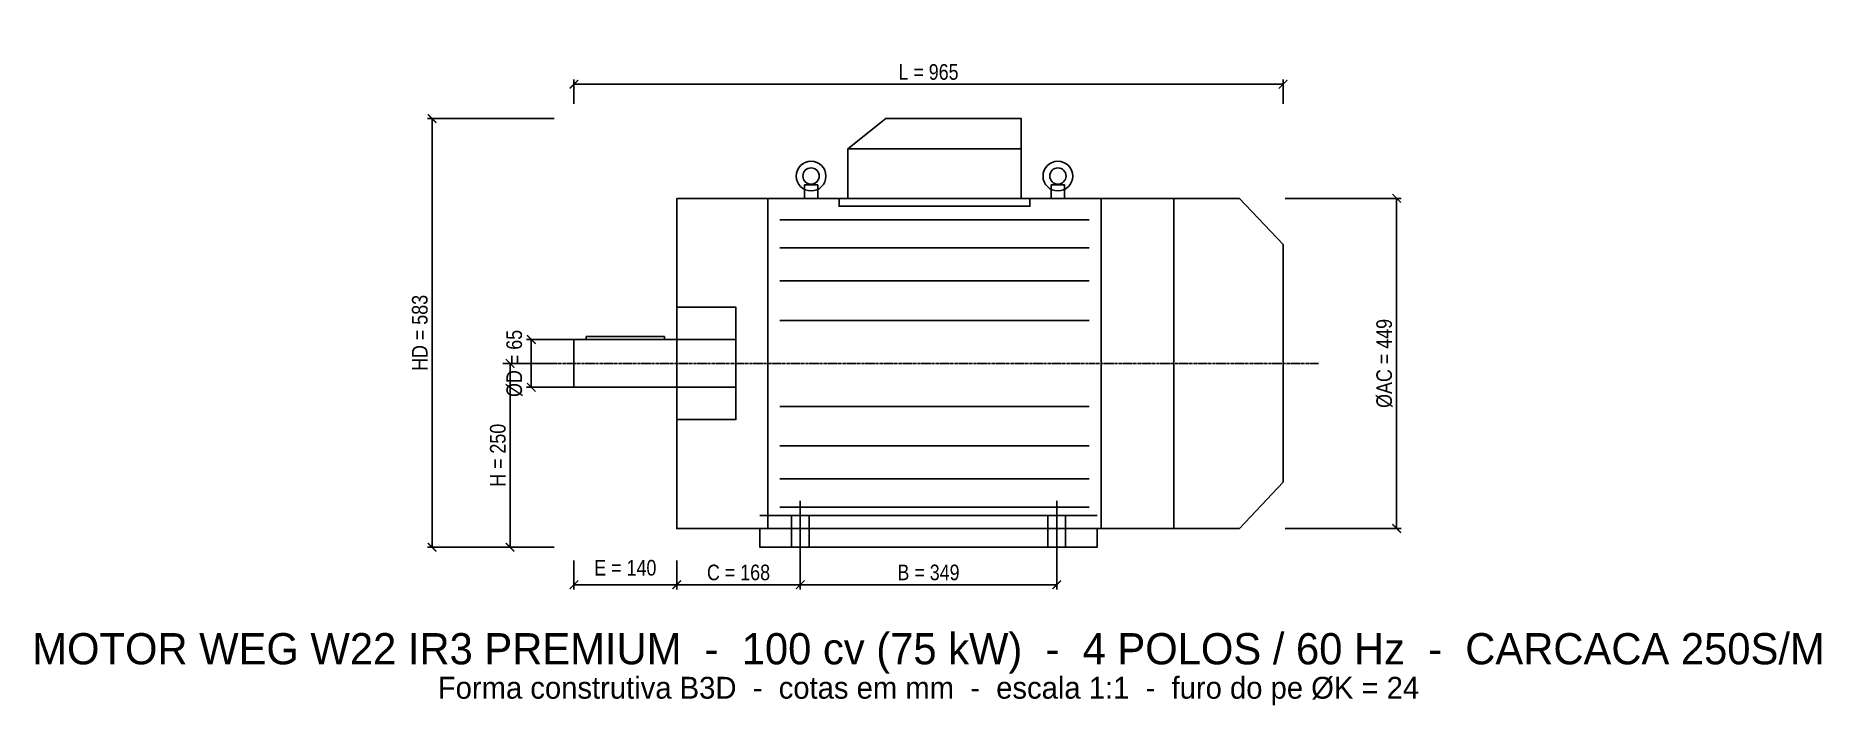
# Model space of a CAD drawing. Header units: metres. Extents: x -732 to 1697, y -465 to 446.
import ezdxf
from ezdxf.enums import TextEntityAlignment as Align

# ---------------------------------------------------------------- set-up
doc = ezdxf.new("R2010")
doc.units = ezdxf.units.M
doc.linetypes.add('CENTER', pattern=[5.08, 3.175, -0.635, 0.635, -0.635])
doc.linetypes.add('DASHED', pattern=[1.524, 1.27, -0.254])
for name, color, linetype in [('COTAS', 2, 'CONTINUOUS'), ('DETALHE', 8, 'DASHED'), ('EIXO', 3, 'CONTINUOUS'), ('EIXO_CENTRO', 6, 'CENTER'), ('MOTOR', 5, 'CONTINUOUS'), ('TEXTO', 7, 'CONTINUOUS')]:
    doc.layers.add(name, color=color, linetype=linetype)
doc.styles.add('OpenSansCondensed-Light', font='OpenSansCondensed-Light.ttf')
doc.dimstyles.new('PIVODRIP', dxfattribs={"dimtxt": 21.23, "dimasz": 11.6765, "dimexe": 6.369, "dimexo": 7.4305, "dimgap": 5.9444, "dimtad": 1, "dimdec": 0, "dimzin": 12, "dimdsep": 46, "dimtxsty": 'OpenSansCondensed-Light', "dimblk": 'ARCHTICK', "dimcen": 2.5, "dimazin": 3, "dimtfac": 0.5, "dimtmove": 2, "dimatfit": 3})

# ---------------------------------------------------------------- blocks, each defined once
blk = doc.blocks.new('_ARCHTICK')
at = {"color": 0, "linetype": 'BYBLOCK', "const_width": 0.15}
blk.add_lwpolyline([(-0.5, -0.5), (0.5, 0.5)], dxfattribs=at)

msp = doc.modelspace()

# ---------------------------------------------------------------- linework, layer by layer
at = {"layer": 'DETALHE'}
for p, q in [((308, -275), (308, -187)), ((657, -275), (657, -187))]:
    msp.add_line(p, q, dxfattribs=at)
at = {"layer": 'EIXO'}
for points in [[(0, -32.5), (220.4375, -32.5), (220.4375, 32.5), (0, 32.5)], [(16.8, 32.5), (123.2, 32.5), (123.2, 36.4), (16.8, 36.4)]]:
    msp.add_lwpolyline(points, close=True, dxfattribs=at)
at = {"layer": 'EIXO_CENTRO'}
msp.add_line((-96.5, 0), (1013.25, 0), dxfattribs=at)
at = {"layer": 'MOTOR'}
for p, q in [((372.65, 291.77), (608.6, 291.77)), ((263.75, -224.5), (263.75, 224.5)), ((717.5, -224.5), (717.5, 224.5)), ((816.5, -224.5), (816.5, 224.5)), ((280.25, 195.315), (701, 195.315)), ((280.25, 157.15), (701, 157.15)), ((280.25, 112.25), (701, 112.25)), ((280.25, 58.37), (701, 58.37)), ((280.25, -58.37), (701, -58.37)), ((280.25, -112.25), (701, -112.25)), ((280.25, -157.15), (701, -157.15)), ((253.2, -207), (711.8, -207)), ((280.25, -195.315), (701, -195.315))]:
    msp.add_line(p, q, dxfattribs=at)
for points in [[(372.65, 224.5), (372.65, 291.77), (424.559, 333), (608.6, 333), (608.6, 224.5)], [(140, 224.5), (905.6, 224.5), (965, 161.64), (965, -161.64), (905.6, -224.5), (140, -224.5)], [(313.64525, 224.5), (331.82975, 224.5), (331.82975, 242.6845), (313.64525, 242.6845)], [(360.8525, 224.5), (620.3975, 224.5), (620.3975, 213.65), (360.8525, 213.65)], [(649.42025, 224.5), (667.60475, 224.5), (667.60475, 242.6845), (649.42025, 242.6845)], [(140, -76.33), (220.4375, -76.33), (220.4375, 76.33), (140, 76.33)], [(296, -250), (320, -250), (320, -207), (296, -207)], [(645, -250), (669, -250), (669, -207), (645, -207)]]:
    msp.add_lwpolyline(points, close=True, dxfattribs=at)
msp.add_lwpolyline([(253.2, -224.5), (253.2, -250), (711.8, -250), (711.8, -224.5)], dxfattribs=at)
for centre, radius in [((322.7375, 254.8075), 20.205), ((658.5125, 254.8075), 20.205), ((322.7375, 254.8075), 11.11275), ((658.5125, 254.8075), 11.11275)]:
    msp.add_circle(centre, radius, dxfattribs=at)

# ---------------------------------------------------------------- texts
at = {"layer": 'TEXTO'}
for s, height, p in [('MOTOR WEG W22 IR3 PREMIUM  -  100 cv (75 kW)  -  4 POLOS / 60 Hz  -  CARCACA 250S/M', 42.46, (482.5, -387.995)), ('Forma construtiva B3D  -  cotas em mm  -  escala 1:1  -  furo do pe %%cK = 24', 29.722, (482.5, -441.07))]:
    msp.add_text(s, height=height, dxfattribs=at).set_placement(p, align=Align.MIDDLE_CENTER)

# ---------------------------------------------------------------- dimensions: what is measured, and where the dimension line sits
at = {"layer": 'COTAS'}
for base, p1, p2, text in [((0, 379.706), (0, 345.738), (965, 345.738), 'L = <>'), ((0, -300.952), (0, -260.615), (140, -260.615), 'E = <>'), ((140, -300.952), (140, -260.615), (308, -260.615), 'C = <>'), ((308, -300.952), (308, -260.615), (657, -260.615), 'B = <>')]:
    msp.add_linear_dim(base=base, p1=p1, p2=p2, text=text, dimstyle='PIVODRIP', dxfattribs=at).render()
for base, p1, p2, text in [((-193, -250), (-19.3, -250), (-19.3, 333), 'HD = <>'), ((1119.4, -224.5), (960.175, -224.5), (960.175, 224.5), '%%cAC = <>'), ((-57.9, -32.5), (19.3, -32.5), (19.3, 32.5), '%%cD = <>'), ((-86.85, -250), (-19.3, -250), (-19.3, 0), 'H = <>')]:
    msp.add_linear_dim(base=base, p1=p1, p2=p2, angle=90, text=text, dimstyle='PIVODRIP', dxfattribs=at).render()

doc.saveas('drawing.dxf')
